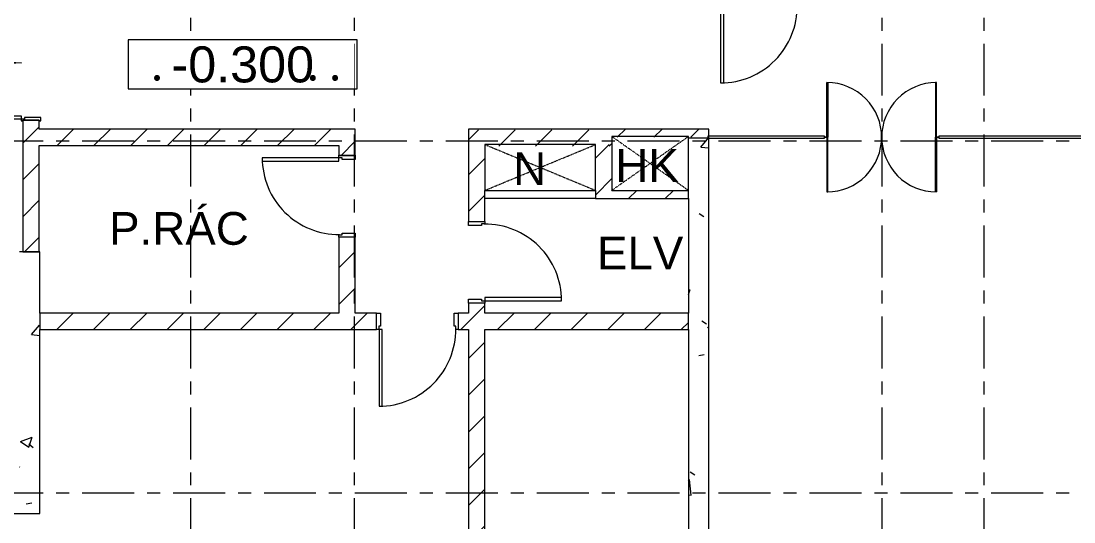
# Model space of a CAD drawing. Header units: millimetres. Extents: x -55734 to 162275, y -23881 to 125548.
# Drawn here: x -2569 to 10300, y 26498 to 32619 of the extents above; entities that cross this region are included whole.
import ezdxf
from ezdxf.enums import TextEntityAlignment as Align

# ---------------------------------------------------------------- set-up
doc = ezdxf.new("R2010")
doc.units = ezdxf.units.MM
doc.linetypes.add('Dash', pattern=[6.35, 3.175, -3.175])
doc.linetypes.add('Grid Line', pattern=[22.225, 12.7, -3.175, 3.175, -3.175])
for name, color, linetype, lineweight in [('@ color hatch', 7, 'Continuous', 13), ('A-DETL-GENF', 31, 'Continuous', 5), ('A-DETL-GENF-HDLN', 161, 'Dash', 5), ('CHU', 181, 'Continuous', 5), ('CUA', 31, 'Continuous', 9), ('HATCH-TUONG', 152, 'Continuous', 15), ('KI-HIEU-1', 151, 'Continuous', 9), ('KINH', 152, 'Continuous', 5), ('NET-CAT', 3, 'Continuous', 15), ('NET-THAY', 2, 'Continuous', 9), ('TRUC', 225, 'Continuous', 5)]:
    doc.layers.add(name, color=color, linetype=linetype, lineweight=lineweight)
doc.styles.add('Arial', font='arial.ttf')
doc.styles.add('Arial_1', font='arial.ttf', dxfattribs={"height": 400})
pattern_1 = [(45, (0, 0), (-224.5064, 224.5064), [])]
pattern_2 = [(50, (0, 0), (1457.472, -127.512), [152.4, -1676.4]), (355, (0, 0), (-281.94, 1528.454), [121.92, -1341.12]), (100.451, (121.5, -10.6), (1175.54, 1400.93), [129.52, -1424.72]), (46.184, (0, 406.4), (2168.63, -336.34), [228.6, -2514.6]), (96.636, (180.7, 378.4), (1899.22, 1979.42), [194.28, -2137.08]), (351.184, (0, 406.4), (1899.24, 1979.4), [182.88, -2011.68]), (21, (203.2, 304.8), (1212.915, -818.12), [152.4, -1676.4]), (326, (203.2, 304.8), (494.42, 1473.504), [121.92, -1341.12]), (71.451, (304.3, 236.6), (1707.34, 655.37), [129.52, -1424.72]), (37.5, (0, 0), (24.709, 676.44), [67.056, -1257.808, 67.056, -1294.384, -1346.2]), (37.5, (0, 0), (24.709, 676.44), [-2686.304, 67.056, -1279.144]), (7.5, (0, 0), (534.558, 801.444), [67.056, -709.168, 67.056, -1227.328, -513.08]), (7.5, (0, 0), (534.558, 801.444), [-2070.608, 67.056, -446.024]), (327.5, (-453.14, 0), (1084.7275, -45.831), [67.056, -440.944, 67.056, -1517.904, -2103.12]), (327.5, (-453.14, 0), (1084.7275, -45.831), [-2092.96, 67.056, -2036.064]), (317.5, (-656.3, 0), (1185.035, 203.414), [67.056, -593.344, 67.056, -985.52, -1493.52]), (317.5, (-656.3, 0), (1185.035, 203.414), [-1712.976, 67.056, -1426.464])]

# ---------------------------------------------------------------- blocks, each defined once
blk = doc.blocks.new('A$C56D52FB6')
at = {"layer": '@ color hatch', "ltscale": 0.5}
h = blk.add_hatch(dxfattribs=at)
h.set_pattern_fill('CROSS', color=139, scale=300)
h.set_pattern_definition([(0, (590434.3, 100508.92), (75, 75), [37.5, -112.5]), (90, (590453.05, 100490.17), (-75, 75), [37.5, -112.5])])
edge = h.paths.add_edge_path()
edge.add_line((-57651, 21192), (-57665, 21192))
edge.add_line((-57665, 21192), (-54968, 11695))
edge.add_line((-54968, 11695), (-53917, 11695))
edge.add_arc((-50043, 14825), 4981, 218.9371, 284.8108)
edge.add_line((-48769, 10010), (-47561, 10326))
edge.add_arc((-49011, 17174), 7000, 188.0771, 281.9565, ccw=False)
edge.add_line((-55941, 16190), (-56328, 18915))
edge.add_arc((-59793, 18424), 3500, 8.0771, 52.2707)
edge = h.paths.add_edge_path()
edge.add_line((-59818, 21924), (-94124, 21685))
edge.add_arc((-94120, 21185), 500, 90.3989, 179.1705)
edge.add_line((-94620, 21192), (-57651, 21192))
edge.add_arc((-59793, 18424), 3500, 52.2707, 90.3989)
blk = doc.blocks.new('System Panel - Glazed-533916-MẶT BẰNG TẦNG 1')
at = {"layer": 'KINH', "lineweight": 9}
for p, q in [((712, 13), (-712, 13)), ((-712, 13), (-712, -13)), ((712, -13), (712, 13)), ((-712, -13), (712, -13))]:
    blk.add_line(p, q, dxfattribs=at)
blk = doc.blocks.new('CUA KINH BAN LE SAN MO 2 HUONG - Type 1-395157-MẶT BẰNG TẦNG 1')
at = {"layer": 'CUA'}
for p, q in [((-669, 668.5), (-657, 668.5)), ((-669, 0), (-669, 668.5)), ((-657, 668.5), (-657, 0)), ((657, 668.5), (657, 0)), ((669, 668.5), (657, 668.5)), ((669, 0), (669, 668.5)), ((-657, 0), (-669, 0)), ((-669, 0), (-669, -668.5)), ((-657, 0), (-669, 0)), ((-657, -668.5), (-657, 0)), ((657, 0), (669, 0)), ((657, -668.5), (657, 0)), ((657, 0), (669, 0)), ((669, 0), (669, -668.5)), ((-669, -668.5), (-657, -668.5)), ((669, -668.5), (657, -668.5))]:
    blk.add_line(p, q, dxfattribs=at)
at = {"layer": 'CUA', "lineweight": 5}
for p, q in [((-670, 0.5), (-700, 0.5)), ((-670, -0.5), (-670, 0.5)), ((700, 0.5), (670, 0.5)), ((670, 0.5), (670, -0.5)), ((-700, -0.5), (-670, -0.5)), ((670, -0.5), (700, -0.5))]:
    blk.add_line(p, q, dxfattribs=at)
for centre, start, end in [((-669, 0), 359.5, 90), ((669, 0), 90, 180.5), ((-669, 0), 270, 0.5), ((669, 0), 179.5, 270)]:
    blk.add_arc(centre, 668.5, start, end, dxfattribs=at)
blk = doc.blocks.new('System Panel - Glazed-533907-MẶT BẰNG TẦNG 1')
at = {"layer": 'KINH', "lineweight": 9}
for p, q in [((1000, 12.7), (-1000, 12.7)), ((-1000, 12.7), (-1000, -12.7)), ((1000, -12.7), (1000, 12.7)), ((-1000, -12.7), (1000, -12.7))]:
    blk.add_line(p, q, dxfattribs=at)
blk = doc.blocks.new('CUA 1 CANH MO - 2 - Type 1000-536410-MẶT BẰNG TẦNG 1')
at = {"layer": 'CUA', "lineweight": 5}
for p, q in [((-399, -102), (-399, 98)), ((-399, 98), (-349, 98)), ((-349, 98), (-349, -61)), ((551, 98), (601, 98)), ((551, -61), (551, 98)), ((601, 98), (601, -102)), ((-369, -102), (-399, -102)), ((-369, -61), (-369, -102)), ((-349, -61), (-369, -61)), ((571, -61), (551, -61)), ((571, -102), (571, -61)), ((601, -102), (571, -102))]:
    blk.add_line(p, q, dxfattribs=at)
at = {"layer": 'CUA'}
for p, q in [((-328, -102), (-368, -102)), ((-368, -102), (-368, -1040)), ((-328, -1040), (-328, -102)), ((-368, -1040), (-328, -1040))]:
    blk.add_line(p, q, dxfattribs=at)
at = {"layer": 'CUA', "lineweight": 5}
blk.add_arc((-368, -102), 938, 270, 0.5, dxfattribs=at)
blk = doc.blocks.new('CUA 2 CANH MO KHUNG NHOM - 1 - Type 1-362138-MẶT BẰNG TẦNG 1')
at = {"layer": 'CUA'}
for p, q in [((-588, 811), (-548, 811)), ((-588, 122), (-588, 811)), ((-548, 811), (-548, 122)), ((750, 811), (750, 122)), ((790, 811), (750, 811)), ((790, 122), (790, 811)), ((-548, 122), (-588, 122)), ((750, 122), (790, 122))]:
    blk.add_line(p, q, dxfattribs=at)
at = {"layer": 'CUA', "lineweight": 5}
for p, q in [((-589, 122), (-609, 122)), ((-609, 122), (-609, 102)), ((-609, 102), (-599, 102)), ((-599, 102), (-599, -98)), ((-589, 81), (-589, 122)), ((-569, 81), (-589, 81)), ((-569, -118), (-569, 81)), ((791, 81), (771, 81)), ((771, 81), (771, -118)), ((811, 122), (791, 122)), ((791, 122), (791, 81)), ((801, -98), (801, 102)), ((801, 102), (811, 102)), ((811, 102), (811, 122)), ((-599, -98), (-609, -98)), ((-609, -98), (-609, -118)), ((-609, -118), (-569, -118)), ((771, -118), (811, -118)), ((811, -98), (801, -98)), ((811, -118), (811, -98))]:
    blk.add_line(p, q, dxfattribs=at)
for centre, start, end in [((-588, 122), 359.5, 90), ((790, 122), 90, 180.5)]:
    blk.add_arc(centre, 688, start, end, dxfattribs=at)
blk = doc.blocks.new('CUA 1 CANH MO - 2 - Type 1000-536230-MẶT BẰNG TẦNG 1')
at = {"layer": 'CUA', "lineweight": 5}
for p, q in [((-399, -102), (-399, 98)), ((-399, 98), (-349, 98)), ((-349, 98), (-349, -61)), ((551, 98), (601, 98)), ((551, -61), (551, 98)), ((601, 98), (601, -102)), ((-369, -102), (-399, -102)), ((-369, -61), (-369, -102)), ((-349, -61), (-369, -61)), ((571, -61), (551, -61)), ((571, -102), (571, -61)), ((601, -102), (571, -102))]:
    blk.add_line(p, q, dxfattribs=at)
at = {"layer": 'CUA'}
for p, q in [((-328, -102), (-368, -102)), ((-368, -102), (-368, -1040)), ((-328, -1040), (-328, -102)), ((-368, -1040), (-328, -1040))]:
    blk.add_line(p, q, dxfattribs=at)
at = {"layer": 'CUA', "lineweight": 5}
blk.add_arc((-368, -102), 938, 270, 0.5, dxfattribs=at)
blk = doc.blocks.new('Family1 - Family1-780300-MẶT BẰNG TẦNG 1')
at = {"layer": 'A-DETL-GENF'}
for p, q in [((1350, 560), (0, 560)), ((0, 560), (0, 0)), ((1350, 0), (1350, 560)), ((0, 0), (1350, 0))]:
    blk.add_line(p, q, dxfattribs=at)
at = {"layer": 'A-DETL-GENF-HDLN'}
for p, q in [((0, 560), (1350, 1)), ((0, 0), (1350, 559))]:
    blk.add_line(p, q, dxfattribs=at)
blk = doc.blocks.new('Family1 - Family1-780446-MẶT BẰNG TẦNG 1')
at = {"layer": 'A-DETL-GENF'}
for p, q in [((937, 660), (0, 660)), ((0, 660), (0, 0)), ((937, 0), (937, 660)), ((0, 0), (937, 0))]:
    blk.add_line(p, q, dxfattribs=at)
at = {"layer": 'A-DETL-GENF-HDLN'}
for p, q in [((0, 660), (937, 1)), ((0, 0), (937, 659))]:
    blk.add_line(p, q, dxfattribs=at)
blk = doc.blocks.new('*U174')
at = {"color": 7, "ltscale": 30, "true_color": 0xffffff, "insert": (520, 350), "char_height": 200, "attachment_point": 5, "bg_fill": 3, "box_fill_scale": 1.25, "bg_fill_color": 256, "bg_fill_true_color": 13158600, "bg_fill_transparency": 0}
blk.add_mtext('\\A1;.      ..', dxfattribs=at)
blk.add_lwpolyline([(-200, 200), (1200, 200), (1200, 500), (-200, 500)], close=True)
at = {"color": 7, "style": 'Arial'}
blk.add_attdef('±0.000', text='', height=220, dxfattribs=at).set_placement((500, 350), align=Align.MIDDLE)

msp = doc.modelspace()

# ---------------------------------------------------------------- hatches: boundary and pattern name
at = {"layer": 'HATCH-TUONG', "lineweight": 5}
h = msp.add_hatch(dxfattribs=at)
h.set_pattern_fill('FP_3', color=256, style=0, pattern_type=2)
h.set_pattern_definition(pattern_1)
h.paths.add_polyline_path([(-2349.5, 29799.9), (-2349.5, 31409.9), (-2549.5, 31409.9), (-2549.5, 29799.9)], flags=0)
h.paths.add_polyline_path([(-2349.5, 32809.9), (-2349.5, 32949.9), (-2549.5, 32949.9), (-2549.5, 32809.9)], flags=0)
h = msp.add_hatch(dxfattribs=at)
h.set_pattern_fill('FP_3', color=256, style=0, pattern_type=2)
h.set_pattern_definition(pattern_1)
h.paths.add_polyline_path([(1315.5, 31099.9), (1315.5, 31299.9), (-2349.5, 31299.9), (-2349.5, 31099.9), (-232.9, 31099.9)], flags=0)
h = msp.add_hatch(dxfattribs=at)
h.set_pattern_fill('FP_3', color=256, style=0, pattern_type=2)
h.set_pattern_definition(pattern_1)
h.paths.add_polyline_path([(1515.5, 29049.9), (1515.5, 29978), (1315.5, 29978), (1315.5, 29049.9)], flags=0)
h.paths.add_polyline_path([(1315.5, 30978), (1515.5, 30978), (1515.5, 31299.9), (1315.5, 31299.9), (1315.5, 31099.9)], flags=0)
h = msp.add_hatch(dxfattribs=at)
h.set_pattern_fill('FP_3', color=256, style=0, pattern_type=2)
h.set_pattern_definition([(45, (0, -20), (-224.5064, 224.5064), [])])
h.paths.add_polyline_path([(4450.5, 31089.9), (4650.5, 31089.9), (4650.5, 31289.9), (2900.5, 31289.9), (2900.5, 31089.9), (3100.5, 31089.9)], flags=0)
h = msp.add_hatch(dxfattribs=at)
h.set_pattern_fill('FP_3', color=256, style=0, pattern_type=2)
h.set_pattern_definition([(45, (0, -10), (-224.5064, 224.5064), [])])
h.paths.add_polyline_path([(5587.2, 31199.9), (5837.2, 31199.9), (5837.2, 31299.9), (4650.5, 31299.9), (4650.5, 31199.9), (5473.4, 31199.9)], flags=0)
h = msp.add_hatch(dxfattribs=at)
h.set_pattern_fill('FP_2', color=256, style=0, pattern_type=2)
h.set_pattern_definition(pattern_2)
h.paths.add_polyline_path([(5587.2, 23849.9), (5837.2, 23849.9), (5837.2, 31209.9), (5587.2, 31209.9), (5587.2, 27037.9)], flags=0)
h = msp.add_hatch(dxfattribs=at)
h.set_pattern_fill('FP_3', color=256, style=0, pattern_type=2)
h.set_pattern_definition(pattern_1)
h.paths.add_polyline_path([(3100.5, 25299.9), (3100.5, 28849.9), (2900.5, 28849.9), (2900.5, 25299.9)], flags=0)
h.paths.add_polyline_path([(2900.5, 29049.9), (3100.5, 29049.9), (3100.5, 29169.9), (2900.5, 29169.9)], flags=0)
h.paths.add_polyline_path([(3100.5, 30169.9), (3100.5, 31109.9), (2900.5, 31109.9), (2900.5, 30169.9)], flags=0)
h = msp.add_hatch(dxfattribs=at)
h.set_pattern_fill('FP_3', color=256, style=0, pattern_type=2)
h.set_pattern_definition(pattern_1)
h.paths.add_polyline_path([(4650.5, 30449.9), (4650.5, 31109.9), (4450.5, 31109.9), (4450.5, 30449.9)], flags=0)
h = msp.add_hatch(dxfattribs=at)
h.set_pattern_fill('FP_3', color=256, style=0, pattern_type=2)
h.set_pattern_definition(pattern_1)
h.paths.add_polyline_path([(5587.2, 30449.9), (5587.2, 30549.9), (4650.5, 30549.9), (4650.5, 30449.9), (5473.4, 30449.9)], flags=0)
h = msp.add_hatch(dxfattribs=at)
h.set_pattern_fill('FP_2', color=256, style=0, pattern_type=2)
h.set_pattern_definition(pattern_2)
h.paths.add_polyline_path([(-2339.5, 26849.9), (-2339.5, 29799.9), (-2589.5, 29799.9), (-2589.5, 26849.9)], flags=0)
h = msp.add_hatch(dxfattribs=at)
h.set_pattern_fill('FP_3', color=256, style=0, pattern_type=2)
h.set_pattern_definition(pattern_1)
h.paths.add_polyline_path([(5587.2, 28849.9), (5587.2, 29049.9), (2775.5, 29049.9), (2775.5, 28849.9), (5473.4, 28849.9)], flags=0)
h.paths.add_polyline_path([(1775.5, 28849.9), (1775.5, 29049.9), (-2339.5, 29049.9), (-2339.5, 28849.9), (-232.9, 28849.9)], flags=0)
h = msp.add_hatch(dxfattribs=at)
h.set_pattern_fill('FP_2', color=256, style=0, pattern_type=2)
h.set_pattern_definition(pattern_2)
h.paths.add_polyline_path([(-4649.5, 26599.9), (-2339.5, 26599.9), (-2339.5, 26849.9), (-4649.5, 26849.9)], flags=0)

# ---------------------------------------------------------------- linework, layer by layer
at = {"layer": 'NET-CAT'}
for p, q in [((-2549.5, 31409.9), (-2549.5, 29799.9)), ((-2349.5, 31409.9), (-2549.5, 31409.9)), ((-2349.5, 31299.9), (-2349.5, 31409.9)), ((1315.5, 31299.9), (-2349.5, 31299.9)), ((1515.5, 31299.9), (1315.5, 31299.9)), ((1515.5, 30978), (1515.5, 31299.9)), ((4650.5, 31299.9), (2900.5, 31299.9)), ((2900.5, 31299.9), (2900.5, 31099.9)), ((5837.2, 31299.9), (4650.5, 31299.9)), ((5837.2, 31189.9), (5837.2, 31299.9)), ((5837.2, 23849.9), (5837.2, 31189.9)), ((-2349.5, 29799.9), (-2349.5, 31099.9)), ((-2349.5, 31099.9), (1315.5, 31099.9)), ((1315.5, 31099.9), (1315.5, 30978)), ((2900.5, 31099.9), (2900.5, 30169.9)), ((1315.5, 30978), (1515.5, 30978)), ((3100.5, 30169.9), (3100.5, 30549.9)), ((4450.5, 30549.9), (4450.5, 30449.9)), ((4450.5, 30449.9), (4650.5, 30449.9)), ((4650.5, 30449.9), (5587.2, 30449.9)), ((5587.2, 30449.9), (5587.2, 29049.9)), ((2900.5, 30169.9), (3100.5, 30169.9)), ((1515.5, 29978), (1315.5, 29978)), ((1315.5, 29978), (1315.5, 29049.9)), ((1515.5, 29049.9), (1515.5, 29978)), ((-2549.5, 29799.9), (-2589.5, 29799.9)), ((-2339.5, 29799.9), (-2349.5, 29799.9)), ((-2339.5, 29049.9), (-2339.5, 29799.9)), ((3100.5, 29169.9), (2900.5, 29169.9)), ((2900.5, 29169.9), (2900.5, 29049.9)), ((3100.5, 29049.9), (3100.5, 29169.9)), ((1315.5, 29049.9), (-2339.5, 29049.9)), ((1775.5, 29049.9), (1515.5, 29049.9)), ((1775.5, 28849.9), (1775.5, 29049.9)), ((2900.5, 29049.9), (2775.5, 29049.9)), ((2775.5, 29049.9), (2775.5, 28849.9)), ((5587.2, 29049.9), (3100.5, 29049.9)), ((-2339.5, 28849.9), (1775.5, 28849.9)), ((-2339.5, 26849.9), (-2339.5, 28849.9)), ((2775.5, 28849.9), (2900.5, 28849.9)), ((2900.5, 28849.9), (2900.5, 25299.9)), ((3100.5, 28849.9), (5587.2, 28849.9)), ((3100.5, 25299.9), (3100.5, 28849.9)), ((5587.2, 28849.9), (5587.2, 23849.9)), ((-2339.5, 26599.9), (-2339.5, 26849.9)), ((-4649.5, 26599.9), (-2339.5, 26599.9))]:
    msp.add_line(p, q, dxfattribs=at)
at = {"layer": 'NET-CAT', "lineweight": 9}
for p, q in [((5837.2, 31189.9), (5587.2, 31189.9)), ((5587.2, 30449.9), (5587.2, 30549.9)), ((-2549.5, 29799.9), (-2349.5, 29799.9)), ((-2349.5, 29799.9), (-2549.5, 29799.9)), ((-2339.5, 29049.9), (-2339.5, 28849.9)), ((5587.2, 28849.9), (5587.2, 29049.9))]:
    msp.add_line(p, q, dxfattribs=at)
at = {"layer": 'NET-THAY'}
msp.add_line((4450.5, 30449.9), (3100.5, 30449.9), dxfattribs=at)
at = {"layer": 'TRUC', "linetype": 'Grid Line', "ltscale": 50}
for p, q in [((-499.5, 50122.6), (-499.5, -7437.9)), ((1500.5, 50122.6), (1500.5, -10105.5)), ((7950.5, 50122.6), (7950.5, -7437.9)), ((9200.5, 50122.6), (9200.5, -10105.5)), ((48819.1, 31149.9), (-20105, 31149.9)), ((48819.1, 26849.9), (-17790.4, 26849.9))]:
    msp.add_line(p, q, dxfattribs=at)

# ---------------------------------------------------------------- block references
at = {"color": 50, "lineweight": 9}
for name, p in [('CUA 1 CANH MO - 2 - Type 1000-536230-MẶT BẰNG TẦNG 1', (6349.1, 32902.2)), ('CUA KINH BAN LE SAN MO 2 HUONG - Type 1-395157-MẶT BẰNG TẦNG 1', (7950.4, 31199.9)), ('System Panel - Glazed-533916-MẶT BẰNG TẦNG 1', (6538, 31199.9)), ('System Panel - Glazed-533907-MẶT BẰNG TẦNG 1', (9650.4, 31199.9)), ('CUA 1 CANH MO - 2 - Type 1000-536230-MẶT BẰNG TẦNG 1', (2174.1, 28952.2))]:
    msp.add_blockref(name, p, dxfattribs=at)
for name, p, rotation in [('CUA 2 CANH MO KHUNG NHOM - 1 - Type 1-362138-MẶT BẰNG TẦNG 1', (-2447.2, 32008.5), 90), ('CUA 1 CANH MO - 2 - Type 1000-536410-MẶT BẰNG TẦNG 1', (1417.8, 30579.5), 270), ('CUA 1 CANH MO - 2 - Type 1000-536230-MẶT BẰNG TẦNG 1', (2998.3, 29568.5), 90)]:
    msp.add_blockref(name, p, dxfattribs=dict(at, rotation=rotation))
at = {"color": 250, "lineweight": 5}
for name, p in [('Family1 - Family1-780446-MẶT BẰNG TẦNG 1', (4650.5, 30549.9)), ('Family1 - Family1-780300-MẶT BẰNG TẦNG 1', (3100.5, 30549.9))]:
    msp.add_blockref(name, p, dxfattribs=at)
at = {"layer": 'NET-THAY'}
msp.add_blockref('A$C56D52FB6', (95969.7, 21408.2), dxfattribs=at)

# ---------------------------------------------------------------- texts
at = {"layer": 'CHU', "color": 7, "char_height": 400, "attachment_point": 1, "line_spacing_factor": 0.936439, "style": 'Arial_1'}
for s, insert, width in [('\\pt2540,5080,7620,10160,12700,15240,17780,20320,22860,25400,27940,30480,33020,35560,38100,40640,43180,45720,48260,50800,53340,55880,58420,60960,63500,66040,68580,71120,73660,76200,78740,81280;HK', (4694.6, 31053.6), 816.08), ('\\pt2540,5080,7620,10160,12700,15240,17780,20320,22860,25400,27940,30480,33020,35560,38100,40640,43180,45720,48260,50800,53340,55880,58420,60960,63500,66040,68580,71120,73660,76200,78740,81280;N', (3446.2, 31014.3), 428.24), ('\\pt2540,5080,7620,10160,12700,15240,17780,20320,22860,25400,27940,30480,33020,35560,38100,40640,43180,45720,48260,50800,53340,55880,58420,60960,63500,66040,68580,71120,73660,76200,78740,81280;P.RÁC', (-1493.2, 30284.9), 1777.6), ('\\pt2540,5080,7620,10160,12700,15240,17780,20320,22860,25400,27940,30480,33020,35560,38100,40640,43180,45720,48260,50800,53340,55880,58420,60960,63500,66040,68580,71120,73660,76200,78740,81280;ELV', (4469.8, 29983.9), 1108.98)]:
    msp.add_mtext(s, dxfattribs=dict(at, insert=insert, width=width))

# ---------------------------------------------------------------- next in the draw order: block references
at = {"layer": 'KI-HIEU-1', "linetype": 'ByBlock', "xscale": 2, "yscale": 2, "zscale": 2}
msp.add_blockref('*U174', (-859.2, 31389.5), dxfattribs=at).add_auto_attribs({'±0.000': '-0.300'})

doc.saveas('drawing.dxf')
